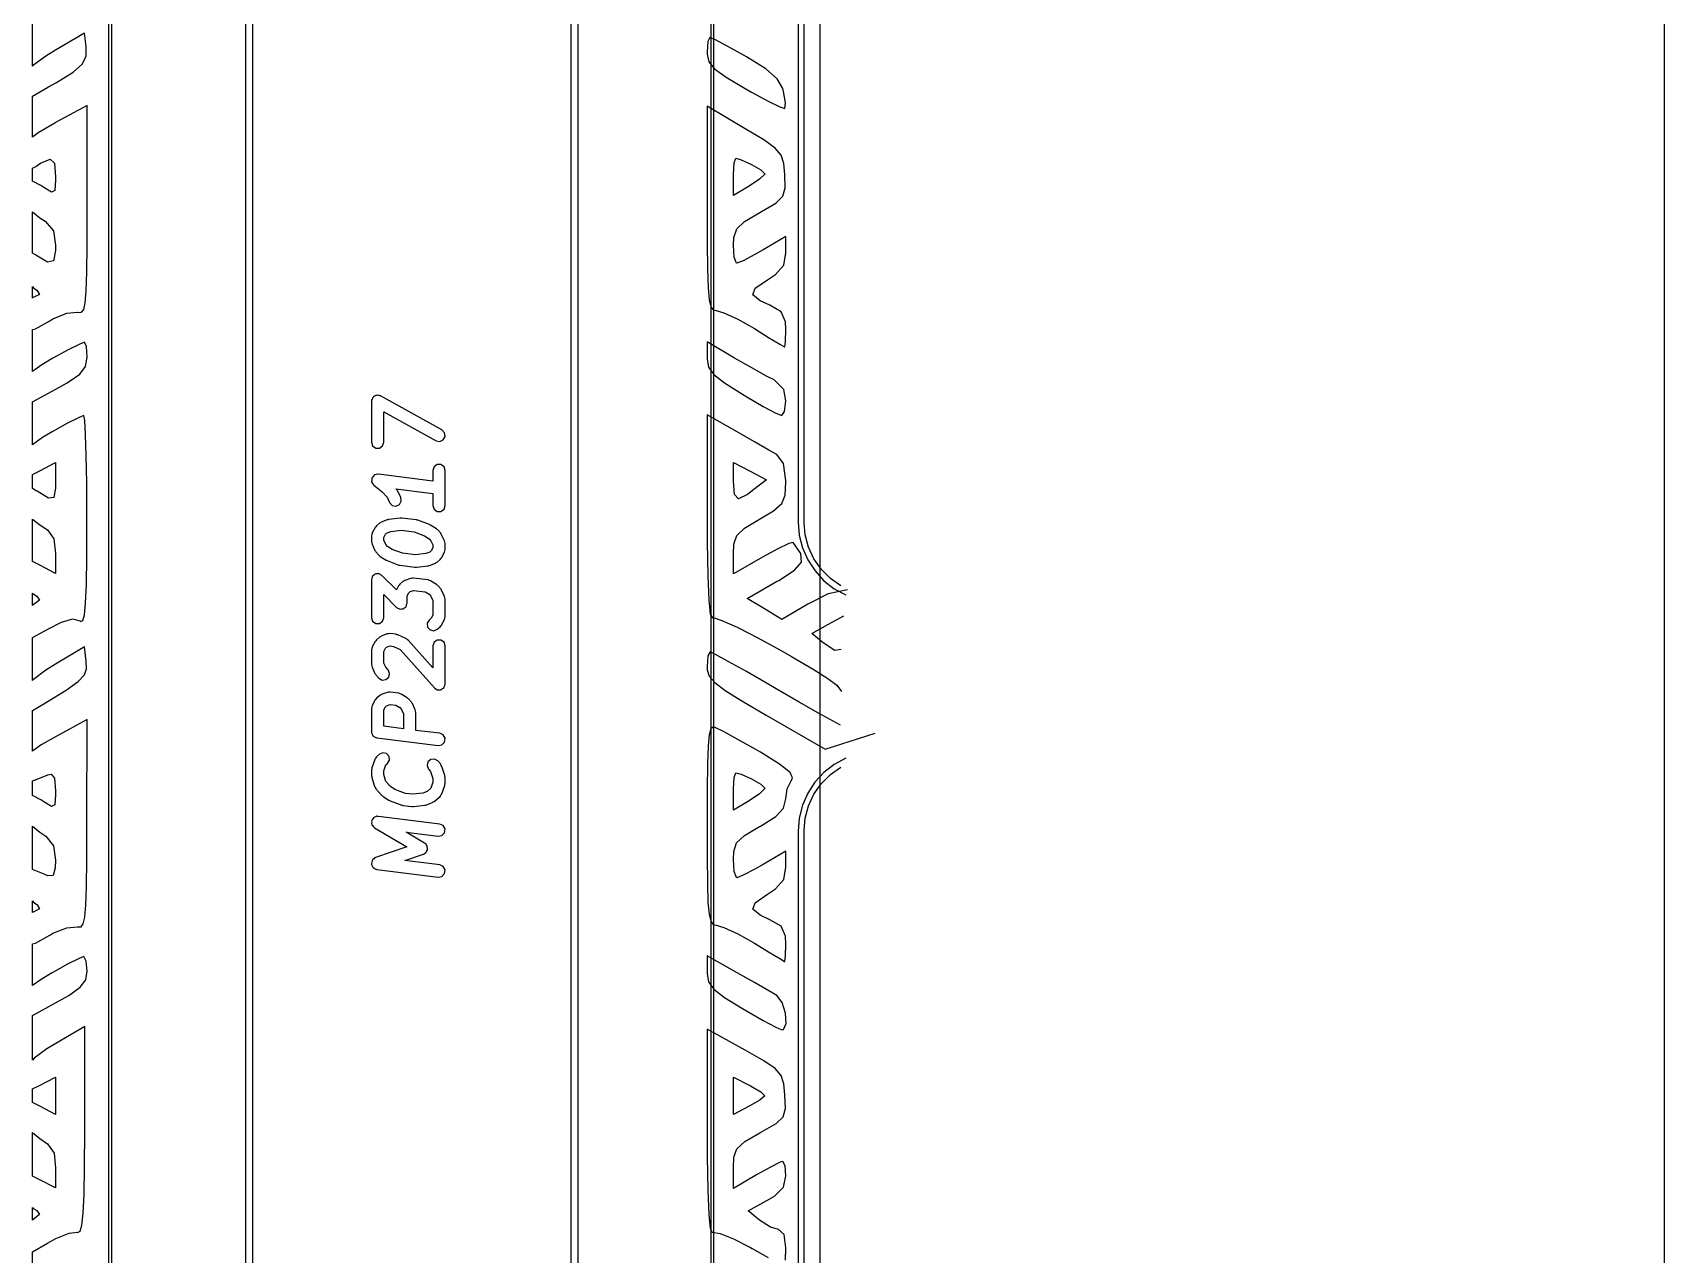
# Model space of a CAD drawing. Header units: millimetres. Extents: x 48 to 497, y 27 to 150.
# Drawn here: x 470 to 496.56, y 79.04 to 98.94 of the extents above; entities that cross this region are included whole.
import ezdxf

# ---------------------------------------------------------------- set-up
doc = ezdxf.new("R2010")
doc.units = ezdxf.units.MM
doc.layers.add('BLACK', color=20, linetype='Continuous')

msp = doc.modelspace()

# ---------------------------------------------------------------- linework, layer by layer
for p, q in [((496.562, 29.38), (496.562, 147.73)), ((482.812, 135.48), (482.812, 41.63))]:
    msp.add_line(p, q)
at = {"layer": 'BLACK', "linetype": 'Continuous'}
for p, q in [((482.462, 126.552), (482.462, 90.967)), ((482.462, 126.552), (482.462, 90.967)), ((482.562, 90.967), (482.562, 126.552)), ((482.562, 90.967), (482.562, 126.552)), ((471.238, 106.637), (471.238, 70.537)), ((471.288, 70.562), (471.288, 106.611)), ((481.038, 106.611), (481.038, 70.562)), ((481.088, 70.537), (481.088, 106.637)), ((473.463, 106.417), (473.463, 70.736)), ((473.583, 70.797), (473.583, 106.357)), ((478.763, 106.357), (478.763, 70.797)), ((478.883, 70.736), (478.883, 106.417)), ((470.001, 98.39), (470.001, 99.094)), ((470.845, 98.931), (470.374, 98.655)), ((470.873, 98.713), (470.845, 98.931)), ((481.026, 98.86), (480.993, 98.793)), ((481.117, 98.82), (481.026, 98.86)), ((481.316, 98.715), (481.117, 98.82)), ((470.213, 98.557), (470.015, 98.409)), ((470.374, 98.655), (470.213, 98.557)), ((470.81, 98.431), (470.873, 98.56)), ((470.873, 98.56), (470.873, 98.713)), ((480.993, 98.793), (480.979, 98.621)), ((480.979, 98.621), (480.98, 98.589)), ((480.98, 98.589), (481.009, 98.465)), ((481.581, 98.567), (481.316, 98.715)), ((481.621, 98.544), (481.581, 98.567)), ((481.934, 98.348), (481.621, 98.544)), ((470.015, 98.409), (470.001, 98.39)), ((470.388, 98.126), (470.658, 98.296)), ((470.658, 98.296), (470.81, 98.431)), ((481.009, 98.465), (481.102, 98.348)), ((481.102, 98.348), (481.288, 98.212)), ((482.12, 98.187), (481.934, 98.348)), ((470.001, 97.905), (470.261, 98.054)), ((470.261, 98.054), (470.388, 98.126)), ((481.288, 98.212), (481.598, 98.028)), ((481.598, 98.028), (481.702, 97.969)), ((482.211, 98.03), (482.12, 98.187)), ((482.224, 97.982), (482.211, 98.03)), ((470.001, 97.236), (470.001, 97.905)), ((470.887, 97.754), (470.375, 97.473)), ((470.887, 96.049), (470.887, 97.754)), ((481.702, 97.969), (481.971, 97.824)), ((481.971, 97.824), (482.165, 97.73)), ((482.253, 97.797), (482.224, 97.982)), ((482.247, 97.705), (482.253, 97.797)), ((481.599, 97.373), (480.979, 97.739)), ((480.979, 97.739), (480.979, 96.076)), ((482.165, 97.73), (482.247, 97.705)), ((470.093, 97.309), (470.001, 97.236)), ((470.362, 97.466), (470.093, 97.309)), ((470.375, 97.473), (470.362, 97.466)), ((481.901, 97.191), (481.599, 97.373)), ((482.086, 97.06), (481.901, 97.191)), ((482.185, 96.943), (482.086, 97.06)), ((470.001, 96.729), (470.051, 96.759)), ((470.001, 96.519), (470.001, 96.729)), ((470.051, 96.759), (470.128, 96.811)), ((470.128, 96.811), (470.284, 96.88)), ((470.284, 96.88), (470.357, 96.811)), ((470.357, 96.811), (470.374, 96.588)), ((481.407, 96.631), (481.42, 96.817)), ((481.42, 96.817), (481.445, 96.893)), ((481.445, 96.893), (481.536, 96.869)), ((481.536, 96.869), (481.7, 96.793)), ((481.7, 96.793), (481.853, 96.705)), ((481.853, 96.705), (481.92, 96.641)), ((482.227, 96.805), (482.185, 96.943)), ((482.243, 96.629), (482.227, 96.805)), ((470.136, 96.45), (470.001, 96.519)), ((470.184, 96.417), (470.136, 96.45)), ((470.31, 96.34), (470.184, 96.417)), ((470.374, 96.534), (470.363, 96.369)), ((470.374, 96.588), (470.374, 96.534)), ((481.407, 96.588), (481.407, 96.631)), ((481.407, 96.284), (481.407, 96.588)), ((481.663, 96.436), (481.407, 96.284)), ((481.835, 96.551), (481.663, 96.436)), ((481.918, 96.634), (481.835, 96.551)), ((481.92, 96.641), (481.918, 96.634)), ((482.25, 96.413), (482.243, 96.629)), ((470.363, 96.369), (470.31, 96.34)), ((481.866, 96.027), (482.096, 96.163)), ((482.096, 96.163), (482.212, 96.275)), ((482.212, 96.275), (482.25, 96.413)), ((470.001, 95.346), (470.001, 96.022)), ((470.001, 96.022), (470.118, 95.923)), ((470.118, 95.923), (470.202, 95.868)), ((470.887, 95.469), (470.887, 96.049)), ((480.979, 96.076), (480.98, 95.509)), ((481.59, 95.862), (481.837, 96.011)), ((481.837, 96.011), (481.866, 96.027)), ((470.202, 95.868), (470.339, 95.711)), ((470.339, 95.711), (470.374, 95.477)), ((481.412, 95.6), (481.461, 95.741)), ((481.461, 95.741), (481.59, 95.862)), ((470.373, 95.391), (470.34, 95.223)), ((470.374, 95.477), (470.373, 95.391)), ((470.883, 95.038), (470.887, 95.469)), ((480.98, 95.509), (480.985, 95.082)), ((481.407, 95.476), (481.412, 95.6)), ((481.421, 95.28), (481.407, 95.476)), ((481.891, 95.399), (481.758, 95.324)), ((482.262, 95.617), (481.891, 95.399)), ((482.227, 95.153), (482.262, 95.354)), ((482.262, 95.354), (482.262, 95.617)), ((470.046, 95.319), (470.001, 95.346)), ((470.051, 95.315), (470.046, 95.319)), ((470.243, 95.203), (470.051, 95.315)), ((470.34, 95.223), (470.243, 95.203)), ((481.457, 95.184), (481.421, 95.28)), ((481.463, 95.182), (481.457, 95.184)), ((481.564, 95.222), (481.463, 95.182)), ((481.758, 95.324), (481.564, 95.222)), ((482.094, 95), (482.227, 95.153)), ((470.874, 94.736), (470.883, 95.038)), ((480.985, 95.082), (480.995, 94.782)), ((481.763, 94.776), (481.963, 94.914)), ((481.963, 94.914), (482.094, 95)), ((470.001, 94.615), (470.001, 94.806)), ((470.001, 94.806), (470.011, 94.791)), ((470.011, 94.623), (470.001, 94.615)), ((470.011, 94.791), (470.076, 94.742)), ((470.114, 94.677), (470.011, 94.623)), ((470.076, 94.742), (470.114, 94.677)), ((470.858, 94.54), (470.874, 94.736)), ((480.995, 94.782), (481.012, 94.587)), ((481.012, 94.587), (481.039, 94.475)), ((481.722, 94.671), (481.763, 94.776)), ((481.843, 94.572), (481.722, 94.671)), ((482.003, 94.499), (481.843, 94.572)), ((470.332, 94.278), (470.558, 94.369)), ((470.558, 94.369), (470.729, 94.384)), ((470.729, 94.384), (470.749, 94.38)), ((470.749, 94.38), (470.798, 94.384)), ((470.798, 94.384), (470.834, 94.43)), ((470.834, 94.43), (470.858, 94.54)), ((481.039, 94.475), (481.077, 94.424)), ((481.077, 94.424), (481.129, 94.412)), ((481.129, 94.412), (481.253, 94.378)), ((481.253, 94.378), (481.481, 94.272)), ((482.187, 94.391), (482.003, 94.499)), ((482.255, 94.23), (482.187, 94.391)), ((470.001, 94.106), (470.046, 94.116)), ((470.001, 93.42), (470.001, 94.106)), ((470.046, 94.116), (470.28, 94.248)), ((470.28, 94.248), (470.332, 94.278)), ((481.481, 94.272), (481.749, 94.119)), ((481.749, 94.119), (481.98, 93.976)), ((482.262, 94.103), (482.255, 94.23)), ((482.256, 93.911), (482.262, 94.103)), ((470.581, 93.772), (470.33, 93.635)), ((470.767, 93.868), (470.581, 93.772)), ((470.843, 93.899), (470.767, 93.868)), ((470.875, 93.825), (470.843, 93.899)), ((470.887, 93.656), (470.875, 93.825)), ((481.428, 93.639), (480.979, 93.903)), ((480.979, 93.903), (480.979, 93.649)), ((481.98, 93.976), (482.163, 93.866)), ((482.163, 93.866), (482.24, 93.821)), ((482.24, 93.821), (482.243, 93.821)), ((482.243, 93.821), (482.256, 93.911)), ((470.15, 93.529), (470.001, 93.42)), ((470.33, 93.635), (470.15, 93.529)), ((470.767, 93.375), (470.863, 93.503)), ((470.863, 93.503), (470.887, 93.656)), ((480.979, 93.649), (480.979, 93.627)), ((480.979, 93.627), (481.003, 93.491)), ((481.705, 93.48), (481.428, 93.639)), ((470.439, 93.165), (470.564, 93.236)), ((470.564, 93.236), (470.767, 93.375)), ((481.003, 93.491), (481.087, 93.371)), ((481.087, 93.371), (481.261, 93.234)), ((481.261, 93.234), (481.556, 93.049)), ((481.949, 93.344), (481.705, 93.48)), ((482.069, 93.282), (481.949, 93.344)), ((482.228, 93.126), (482.069, 93.282)), ((470.001, 92.925), (470.189, 93.027)), ((470.189, 93.027), (470.439, 93.165)), ((475.528, 92.972), (475.517, 92.953)), ((475.535, 92.993), (475.528, 92.972)), ((475.543, 92.999), (475.535, 92.993)), ((475.547, 93.007), (475.543, 92.999)), ((475.567, 93.017), (475.547, 93.007)), ((475.585, 93.029), (475.567, 93.017)), ((475.595, 93.029), (475.585, 93.029)), ((475.603, 93.034), (475.595, 93.029)), ((475.625, 93.029), (475.603, 93.034)), ((475.647, 93.029), (475.625, 93.029)), ((475.654, 93.024), (475.647, 93.029)), ((475.664, 93.022), (475.654, 93.024)), ((476.664, 92.468), (475.664, 93.022)), ((481.556, 93.049), (481.624, 93.009)), ((481.624, 93.009), (481.894, 92.853)), ((482.262, 92.945), (482.228, 93.126)), ((470.001, 92.228), (470.001, 92.925)), ((470.833, 92.702), (470.756, 92.672)), ((470.849, 92.621), (470.833, 92.702)), ((475.519, 92.944), (475.516, 92.934)), ((475.516, 92.934), (475.516, 92.268)), ((475.517, 92.953), (475.519, 92.944)), ((475.716, 92.268), (475.716, 92.765)), ((475.716, 92.765), (476.567, 92.293)), ((481.471, 92.436), (480.979, 92.714)), ((480.979, 92.714), (480.979, 91.035)), ((481.894, 92.853), (482.099, 92.744)), ((482.099, 92.744), (482.198, 92.702)), ((482.198, 92.702), (482.242, 92.771)), ((482.242, 92.771), (482.262, 92.945)), ((470.321, 92.439), (470.162, 92.345)), ((470.57, 92.577), (470.321, 92.439)), ((470.756, 92.672), (470.57, 92.577)), ((470.862, 92.394), (470.849, 92.621)), ((476.706, 92.423), (476.664, 92.468)), ((481.749, 92.277), (481.471, 92.436)), ((470.162, 92.345), (470.001, 92.228)), ((470.873, 92.047), (470.862, 92.394)), ((475.516, 92.268), (475.535, 92.209)), ((475.535, 92.209), (475.585, 92.173)), ((475.585, 92.173), (475.647, 92.173)), ((475.647, 92.173), (475.697, 92.209)), ((475.697, 92.209), (475.716, 92.268)), ((476.567, 92.293), (476.628, 92.282)), ((476.628, 92.282), (476.684, 92.308)), ((476.684, 92.308), (476.714, 92.362)), ((476.714, 92.362), (476.706, 92.423)), ((481.985, 92.142), (481.749, 92.277)), ((470.118, 91.804), (470.374, 91.937)), ((470.374, 91.937), (470.374, 91.635)), ((470.881, 91.606), (470.873, 92.047)), ((476.585, 91.904), (476.535, 91.868)), ((476.647, 91.904), (476.585, 91.904)), ((476.697, 91.868), (476.647, 91.904)), ((481.407, 91.635), (481.407, 91.937)), ((481.407, 91.937), (481.678, 91.796)), ((482.112, 92.067), (481.985, 92.142)), ((482.223, 91.921), (482.112, 92.067)), ((482.262, 91.646), (482.223, 91.921)), ((470.001, 91.744), (470.118, 91.804)), ((470.001, 91.513), (470.001, 91.744)), ((470.374, 91.635), (470.373, 91.52)), ((475.521, 91.656), (475.517, 91.63)), ((475.522, 91.683), (475.521, 91.656)), ((475.525, 91.687), (475.522, 91.683)), ((475.544, 91.711), (475.525, 91.691)), ((475.525, 91.691), (475.525, 91.687)), ((475.56, 91.732), (475.544, 91.711)), ((475.564, 91.733), (475.56, 91.732)), ((475.567, 91.736), (475.564, 91.733)), ((475.594, 91.741), (475.567, 91.736)), ((475.62, 91.749), (475.594, 91.741)), ((475.624, 91.747), (475.62, 91.749)), ((475.628, 91.748), (475.624, 91.747)), ((476.516, 91.637), (475.628, 91.748)), ((476.535, 91.868), (476.516, 91.809)), ((476.516, 91.809), (476.516, 91.637)), ((476.716, 91.809), (476.697, 91.868)), ((476.716, 91.238), (476.716, 91.809)), ((481.423, 91.418), (481.407, 91.635)), ((481.678, 91.796), (481.949, 91.656)), ((481.949, 91.656), (481.742, 91.497)), ((482.262, 91.617), (482.262, 91.646)), ((470.06, 91.479), (470.001, 91.513)), ((470.072, 91.472), (470.06, 91.479)), ((470.26, 91.36), (470.072, 91.472)), ((470.348, 91.37), (470.26, 91.36)), ((470.373, 91.52), (470.348, 91.37)), ((470.883, 91.096), (470.881, 91.606)), ((475.517, 91.63), (475.52, 91.626)), ((475.52, 91.626), (475.519, 91.622)), ((475.519, 91.622), (475.534, 91.599)), ((475.534, 91.599), (475.547, 91.576)), ((475.547, 91.576), (475.551, 91.574)), ((475.551, 91.574), (475.554, 91.57)), ((475.554, 91.57), (475.69, 91.463)), ((475.69, 91.463), (475.769, 91.373)), ((475.769, 91.373), (475.811, 91.285)), ((475.928, 91.495), (475.915, 91.51)), ((475.915, 91.51), (476.516, 91.435)), ((475.934, 91.482), (475.928, 91.495)), ((475.944, 91.471), (475.934, 91.482)), ((475.992, 91.37), (475.944, 91.471)), ((476, 91.308), (475.992, 91.37)), ((476.516, 91.435), (476.516, 91.238)), ((481.489, 91.349), (481.423, 91.418)), ((481.636, 91.419), (481.489, 91.349)), ((481.742, 91.497), (481.636, 91.419)), ((482.197, 91.269), (482.252, 91.408)), ((482.252, 91.408), (482.262, 91.617)), ((475.811, 91.285), (475.853, 91.24)), ((475.853, 91.24), (475.914, 91.228)), ((475.914, 91.228), (475.97, 91.254)), ((475.97, 91.254), (476, 91.308)), ((476.516, 91.238), (476.535, 91.179)), ((476.535, 91.179), (476.585, 91.143)), ((476.585, 91.143), (476.647, 91.143)), ((476.647, 91.143), (476.697, 91.179)), ((476.697, 91.179), (476.716, 91.238)), ((481.834, 91.018), (482.06, 91.151)), ((482.06, 91.151), (482.197, 91.269)), ((470.001, 90.325), (470.001, 91.016)), ((470.001, 91.016), (470.117, 90.923)), ((470.117, 90.923), (470.241, 90.842)), ((470.241, 90.842), (470.347, 90.693)), ((470.881, 90.391), (470.883, 90.983)), ((470.883, 90.983), (470.883, 91.096)), ((475.575, 90.88), (475.527, 90.791)), ((475.588, 90.893), (475.575, 90.88)), ((475.597, 90.908), (475.588, 90.893)), ((475.645, 90.95), (475.597, 90.908)), ((475.662, 90.957), (475.645, 90.95)), ((475.676, 90.968), (475.662, 90.957)), ((475.771, 91.004), (475.676, 90.968)), ((475.783, 91.005), (475.771, 91.004)), ((475.794, 91.01), (475.783, 91.005)), ((475.984, 91.034), (475.794, 91.01)), ((475.997, 91.031), (475.984, 91.034)), ((476.009, 91.034), (475.997, 91.031)), ((476.247, 91.004), (476.009, 91.034)), ((476.258, 90.999), (476.247, 91.004)), ((476.27, 90.998), (476.258, 90.999)), ((476.46, 90.927), (476.27, 90.998)), ((476.468, 90.92), (476.46, 90.927)), ((476.478, 90.918), (476.468, 90.92)), ((476.573, 90.858), (476.478, 90.918)), ((476.583, 90.847), (476.573, 90.858)), ((476.595, 90.84), (476.583, 90.847)), ((476.643, 90.787), (476.595, 90.84)), ((480.979, 91.035), (480.98, 90.643)), ((481.462, 90.751), (481.59, 90.871)), ((481.59, 90.871), (481.834, 91.018)), ((482.462, 90.967), (482.48, 90.754)), ((482.462, 90.967), (482.48, 90.754)), ((482.559, 90.958), (482.562, 90.967)), ((482.559, 90.958), (482.562, 90.967)), ((482.576, 90.759), (482.559, 90.958)), ((482.576, 90.759), (482.559, 90.958)), ((470.347, 90.693), (470.374, 90.455)), ((475.523, 90.767), (475.516, 90.744)), ((475.516, 90.744), (475.516, 90.649)), ((475.516, 90.649), (475.522, 90.628)), ((475.522, 90.628), (475.525, 90.606)), ((475.527, 90.791), (475.523, 90.767)), ((475.525, 90.606), (475.573, 90.505)), ((475.716, 90.719), (475.743, 90.77)), ((475.716, 90.671), (475.716, 90.719)), ((475.748, 90.603), (475.716, 90.671)), ((475.743, 90.77), (475.763, 90.788)), ((475.776, 90.571), (475.748, 90.603)), ((475.763, 90.788), (475.83, 90.813)), ((475.83, 90.813), (475.997, 90.834)), ((475.997, 90.834), (476.211, 90.807)), ((476.211, 90.807), (476.381, 90.743)), ((476.381, 90.743), (476.455, 90.696)), ((476.455, 90.696), (476.484, 90.664)), ((476.484, 90.664), (476.516, 90.597)), ((476.516, 90.597), (476.516, 90.549)), ((476.649, 90.773), (476.643, 90.787)), ((476.658, 90.763), (476.649, 90.773)), ((476.706, 90.661), (476.658, 90.763)), ((476.709, 90.64), (476.706, 90.661)), ((476.716, 90.619), (476.709, 90.64)), ((476.716, 90.524), (476.716, 90.619)), ((480.98, 90.643), (480.989, 90.092)), ((481.407, 90.451), (481.414, 90.609)), ((481.414, 90.609), (481.462, 90.751)), ((482.311, 90.618), (482.13, 90.531)), ((482.383, 90.637), (482.311, 90.618)), ((482.505, 90.457), (482.383, 90.637)), ((482.48, 90.754), (482.533, 90.547)), ((482.48, 90.754), (482.533, 90.547)), ((482.63, 90.557), (482.576, 90.759)), ((482.63, 90.557), (482.576, 90.759)), ((470.118, 90.265), (470.001, 90.325)), ((470.374, 90.455), (470.374, 90.132)), ((470.875, 89.952), (470.881, 90.391)), ((475.573, 90.505), (475.583, 90.494)), ((475.583, 90.494), (475.589, 90.481)), ((475.589, 90.481), (475.636, 90.427)), ((475.636, 90.427), (475.649, 90.42)), ((475.649, 90.42), (475.658, 90.409)), ((475.658, 90.409), (475.753, 90.35)), ((475.753, 90.35), (475.763, 90.347)), ((475.763, 90.347), (475.771, 90.341)), ((475.771, 90.341), (475.961, 90.269)), ((475.851, 90.524), (475.776, 90.571)), ((476.021, 90.461), (475.851, 90.524)), ((476.235, 90.434), (476.021, 90.461)), ((476.401, 90.455), (476.235, 90.434)), ((476.468, 90.48), (476.401, 90.455)), ((476.488, 90.498), (476.468, 90.48)), ((476.516, 90.549), (476.488, 90.498)), ((476.556, 90.299), (476.57, 90.31)), ((476.57, 90.31), (476.586, 90.317)), ((476.586, 90.317), (476.634, 90.359)), ((476.634, 90.359), (476.643, 90.375)), ((476.643, 90.375), (476.656, 90.387)), ((476.656, 90.387), (476.704, 90.477)), ((476.704, 90.477), (476.708, 90.501)), ((476.708, 90.501), (476.716, 90.524)), ((481.407, 90.124), (481.407, 90.451)), ((481.882, 90.396), (481.407, 90.124)), ((482.13, 90.531), (481.882, 90.396)), ((482.402, 90.183), (482.517, 90.317)), ((482.517, 90.317), (482.505, 90.457)), ((482.533, 90.547), (482.619, 90.351)), ((482.533, 90.547), (482.619, 90.351)), ((482.619, 90.351), (482.736, 90.172)), ((482.619, 90.351), (482.736, 90.172)), ((482.719, 90.367), (482.63, 90.557)), ((482.719, 90.367), (482.63, 90.557)), ((482.839, 90.196), (482.719, 90.367)), ((482.839, 90.196), (482.719, 90.367)), ((470.374, 90.132), (470.118, 90.265)), ((475.523, 90.052), (475.516, 90.03)), ((475.527, 90.075), (475.523, 90.052)), ((475.532, 90.081), (475.527, 90.075)), ((475.535, 90.088), (475.532, 90.081)), ((475.554, 90.102), (475.535, 90.088)), ((475.57, 90.119), (475.554, 90.102)), ((475.578, 90.12), (475.57, 90.119)), ((475.585, 90.125), (475.578, 90.12)), ((475.608, 90.125), (475.585, 90.125)), ((475.631, 90.128), (475.608, 90.125)), ((475.638, 90.125), (475.631, 90.128)), ((475.647, 90.125), (475.638, 90.125)), ((475.665, 90.111), (475.647, 90.125)), ((475.686, 90.1), (475.665, 90.111)), ((475.922, 89.864), (475.686, 90.1)), ((475.961, 90.269), (475.973, 90.269)), ((475.973, 90.269), (475.984, 90.264)), ((475.984, 90.264), (476.222, 90.234)), ((476.152, 90.052), (476.057, 90.016)), ((476.176, 90.053), (476.152, 90.052)), ((476.199, 90.057), (476.176, 90.053)), ((476.438, 90.028), (476.199, 90.057)), ((476.222, 90.234), (476.235, 90.236)), ((476.235, 90.236), (476.247, 90.234)), ((476.247, 90.234), (476.438, 90.258)), ((476.438, 90.258), (476.448, 90.263)), ((476.448, 90.263), (476.46, 90.263)), ((476.46, 90.263), (476.556, 90.299)), ((480.989, 90.092), (481.007, 89.701)), ((482.146, 90.019), (482.402, 90.183)), ((482.736, 90.172), (482.881, 90.014)), ((482.736, 90.172), (482.881, 90.014)), ((482.987, 90.048), (482.839, 90.196)), ((482.987, 90.048), (482.839, 90.196)), ((483.158, 89.928), (482.987, 90.048)), ((483.158, 89.928), (482.987, 90.048)), ((470.001, 89.608), (470.001, 89.812)), ((470.001, 89.812), (470.011, 89.798)), ((470.011, 89.798), (470.069, 89.762)), ((470.863, 89.647), (470.875, 89.952)), ((475.516, 90.03), (475.516, 89.411)), ((475.716, 89.411), (475.716, 89.788)), ((475.716, 89.788), (475.926, 89.578)), ((475.956, 89.928), (475.922, 89.864)), ((475.969, 89.94), (475.956, 89.928)), ((475.978, 89.956), (475.969, 89.94)), ((476.026, 89.998), (475.978, 89.956)), ((476.043, 90.005), (476.026, 89.998)), ((476.057, 90.016), (476.043, 90.005)), ((476.097, 89.766), (476.124, 89.818)), ((476.124, 89.818), (476.144, 89.835)), ((476.144, 89.835), (476.199, 89.856)), ((476.199, 89.856), (476.391, 89.832)), ((476.391, 89.832), (476.455, 89.792)), ((476.457, 90.018), (476.438, 90.028)), ((476.455, 89.792), (476.484, 89.76)), ((476.478, 90.013), (476.457, 90.018)), ((476.573, 89.954), (476.478, 90.013)), ((476.583, 89.943), (476.573, 89.954)), ((476.595, 89.935), (476.583, 89.943)), ((476.643, 89.882), (476.595, 89.935)), ((476.649, 89.868), (476.643, 89.882)), ((476.658, 89.858), (476.649, 89.868)), ((476.706, 89.757), (476.658, 89.858)), ((481.63, 89.726), (482.11, 89.998)), ((482.11, 89.998), (482.146, 90.019)), ((482.952, 89.797), (482.617, 89.631)), ((482.881, 90.014), (483.049, 89.883)), ((482.881, 90.014), (483.049, 89.883)), ((483.265, 89.866), (482.952, 89.797)), ((483.049, 89.883), (483.238, 89.781)), ((483.049, 89.883), (483.238, 89.781)), ((470.011, 89.619), (470.001, 89.608)), ((470.115, 89.697), (470.011, 89.619)), ((470.069, 89.762), (470.115, 89.697)), ((470.844, 89.457), (470.863, 89.647)), ((475.926, 89.578), (475.947, 89.567)), ((475.947, 89.567), (475.966, 89.554)), ((475.966, 89.554), (475.974, 89.554)), ((475.974, 89.554), (475.981, 89.55)), ((475.981, 89.55), (476.004, 89.554)), ((476.004, 89.554), (476.027, 89.554)), ((476.027, 89.554), (476.034, 89.558)), ((476.034, 89.558), (476.042, 89.56)), ((476.042, 89.56), (476.059, 89.576)), ((476.059, 89.576), (476.077, 89.59)), ((476.077, 89.59), (476.08, 89.598)), ((476.08, 89.598), (476.086, 89.603)), ((476.086, 89.603), (476.089, 89.626)), ((476.089, 89.626), (476.097, 89.649)), ((476.097, 89.649), (476.097, 89.766)), ((476.484, 89.76), (476.516, 89.692)), ((476.516, 89.692), (476.516, 89.453)), ((476.709, 89.735), (476.706, 89.757)), ((476.716, 89.714), (476.709, 89.735)), ((476.716, 89.428), (476.716, 89.714)), ((481.007, 89.701), (481.032, 89.471)), ((481.913, 89.554), (481.63, 89.726)), ((482.196, 89.382), (481.913, 89.554)), ((482.617, 89.631), (482.196, 89.382)), ((470.258, 89.232), (470.469, 89.34)), ((470.469, 89.34), (470.653, 89.394)), ((470.653, 89.394), (470.768, 89.359)), ((470.768, 89.359), (470.781, 89.351)), ((470.781, 89.351), (470.817, 89.364)), ((470.817, 89.364), (470.844, 89.457)), ((475.516, 89.411), (475.535, 89.352)), ((475.535, 89.352), (475.585, 89.315)), ((475.585, 89.315), (475.647, 89.315)), ((475.647, 89.315), (475.697, 89.352)), ((475.697, 89.352), (475.716, 89.411)), ((476.455, 89.373), (476.423, 89.32)), ((476.423, 89.32), (476.428, 89.258)), ((476.428, 89.258), (476.469, 89.212)), ((476.488, 89.402), (476.455, 89.373)), ((476.516, 89.453), (476.488, 89.402)), ((476.586, 89.222), (476.634, 89.264)), ((476.634, 89.264), (476.643, 89.279)), ((476.643, 89.279), (476.656, 89.292)), ((476.656, 89.292), (476.704, 89.381)), ((476.704, 89.381), (476.708, 89.405)), ((476.708, 89.405), (476.716, 89.428)), ((481.032, 89.471), (481.065, 89.409)), ((481.065, 89.409), (481.08, 89.412)), ((481.08, 89.412), (481.219, 89.368)), ((481.219, 89.368), (481.467, 89.255)), ((481.467, 89.255), (481.668, 89.153)), ((482.686, 89.153), (482.944, 89.298)), ((482.944, 89.298), (483.203, 89.444)), ((470.001, 89.088), (470.258, 89.232)), ((470.001, 88.386), (470.001, 89.088)), ((475.575, 89.023), (475.527, 88.934)), ((475.588, 89.036), (475.575, 89.023)), ((475.597, 89.051), (475.588, 89.036)), ((475.645, 89.093), (475.597, 89.051)), ((475.662, 89.1), (475.645, 89.093)), ((475.676, 89.111), (475.662, 89.1)), ((475.771, 89.147), (475.676, 89.111)), ((475.795, 89.148), (475.771, 89.147)), ((475.819, 89.153), (475.795, 89.148)), ((475.914, 89.141), (475.819, 89.153)), ((475.928, 89.134), (475.914, 89.141)), ((475.943, 89.132), (475.928, 89.134)), ((476.086, 89.067), (475.943, 89.132)), ((476.101, 89.053), (476.086, 89.067)), ((476.119, 89.042), (476.101, 89.053)), ((476.516, 88.596), (476.119, 89.042)), ((476.469, 89.212), (476.529, 89.198)), ((476.535, 89.011), (476.516, 88.952)), ((476.529, 89.198), (476.586, 89.222)), ((476.585, 89.047), (476.535, 89.011)), ((476.647, 89.047), (476.585, 89.047)), ((476.697, 89.011), (476.647, 89.047)), ((476.716, 88.952), (476.697, 89.011)), ((481.668, 89.153), (481.795, 89.088)), ((481.795, 89.088), (482.173, 88.88)), ((482.868, 89.003), (482.686, 89.153)), ((483.058, 88.876), (482.868, 89.003)), ((470.845, 88.939), (470.374, 88.656)), ((470.874, 88.705), (470.845, 88.939)), ((475.523, 88.91), (475.516, 88.887)), ((475.516, 88.887), (475.516, 88.649)), ((475.527, 88.934), (475.523, 88.91)), ((475.716, 88.862), (475.743, 88.913)), ((475.716, 88.671), (475.716, 88.862)), ((475.743, 88.913), (475.763, 88.93)), ((475.763, 88.93), (475.818, 88.951)), ((475.818, 88.951), (475.874, 88.944)), ((475.874, 88.944), (475.983, 88.894)), ((475.983, 88.894), (476.541, 88.267)), ((476.516, 88.952), (476.516, 88.596)), ((476.716, 88.333), (476.716, 88.952)), ((480.994, 88.788), (480.979, 88.616)), ((481.028, 88.853), (480.994, 88.788)), ((481.116, 88.813), (481.028, 88.853)), ((481.323, 88.7), (481.116, 88.813)), ((482.173, 88.88), (482.354, 88.777)), ((482.354, 88.777), (482.708, 88.572)), ((483.161, 88.892), (483.058, 88.876)), ((470.213, 88.556), (470.015, 88.405)), ((470.374, 88.656), (470.213, 88.556)), ((470.74, 88.37), (470.844, 88.478)), ((470.844, 88.478), (470.879, 88.581)), ((470.879, 88.581), (470.874, 88.705)), ((475.516, 88.649), (475.522, 88.628)), ((475.522, 88.628), (475.525, 88.606)), ((475.525, 88.606), (475.573, 88.505)), ((475.573, 88.505), (475.583, 88.494)), ((475.583, 88.494), (475.589, 88.481)), ((475.589, 88.481), (475.636, 88.427)), ((475.748, 88.603), (475.716, 88.671)), ((475.786, 88.56), (475.748, 88.603)), ((475.81, 88.504), (475.786, 88.56)), ((475.797, 88.443), (475.81, 88.504)), ((480.979, 88.616), (480.982, 88.561)), ((480.982, 88.561), (481.015, 88.46)), ((481.015, 88.46), (481.104, 88.356)), ((481.621, 88.533), (481.323, 88.7)), ((481.982, 88.325), (481.621, 88.533)), ((482.708, 88.572), (482.946, 88.423)), ((470.015, 88.405), (470.001, 88.386)), ((470.228, 88.038), (470.544, 88.233)), ((470.544, 88.233), (470.74, 88.37)), ((475.636, 88.427), (475.689, 88.396)), ((475.771, 88.195), (475.676, 88.159)), ((475.689, 88.396), (475.751, 88.402)), ((475.751, 88.402), (475.797, 88.443)), ((475.795, 88.196), (475.771, 88.195)), ((475.819, 88.2), (475.795, 88.196)), ((475.961, 88.182), (475.819, 88.2)), ((476.541, 88.267), (476.564, 88.253)), ((476.564, 88.253), (476.585, 88.238)), ((476.585, 88.238), (476.59, 88.238)), ((476.59, 88.238), (476.594, 88.235)), ((476.594, 88.235), (476.62, 88.238)), ((476.62, 88.238), (476.647, 88.238)), ((476.647, 88.238), (476.651, 88.241)), ((476.651, 88.241), (476.656, 88.242)), ((476.656, 88.242), (476.675, 88.259)), ((476.675, 88.259), (476.697, 88.274)), ((476.697, 88.274), (476.698, 88.279)), ((476.698, 88.279), (476.702, 88.283)), ((476.702, 88.283), (476.708, 88.308)), ((476.708, 88.308), (476.716, 88.333)), ((481.104, 88.356), (481.272, 88.228)), ((481.272, 88.228), (481.543, 88.058)), ((482.103, 88.255), (481.982, 88.325)), ((482.476, 88.038), (482.103, 88.255)), ((482.946, 88.423), (483.091, 88.31)), ((483.091, 88.31), (483.166, 88.211)), ((470.001, 87.902), (470.183, 88.011)), ((470.183, 88.011), (470.228, 88.038)), ((475.523, 87.957), (475.516, 87.934)), ((475.516, 87.934), (475.516, 87.553)), ((475.527, 87.981), (475.523, 87.957)), ((475.575, 88.071), (475.527, 87.981)), ((475.588, 88.083), (475.575, 88.071)), ((475.597, 88.099), (475.588, 88.083)), ((475.645, 88.141), (475.597, 88.099)), ((475.662, 88.148), (475.645, 88.141)), ((475.676, 88.159), (475.662, 88.148)), ((475.716, 87.909), (475.743, 87.96)), ((475.743, 87.96), (475.763, 87.978)), ((475.763, 87.978), (475.818, 87.999)), ((475.818, 87.999), (475.915, 87.987)), ((475.915, 87.987), (475.979, 87.946)), ((475.981, 88.173), (475.961, 88.182)), ((475.979, 87.946), (476.007, 87.914)), ((476.002, 88.168), (475.981, 88.173)), ((476.097, 88.108), (476.002, 88.168)), ((476.106, 88.097), (476.097, 88.108)), ((476.119, 88.09), (476.106, 88.097)), ((476.167, 88.037), (476.119, 88.09)), ((476.172, 88.023), (476.167, 88.037)), ((476.182, 88.013), (476.172, 88.023)), ((476.23, 87.911), (476.182, 88.013)), ((481.543, 88.058), (481.94, 87.825)), ((482.794, 87.856), (482.476, 88.038)), ((470.001, 87.235), (470.001, 87.902)), ((470.889, 87.754), (470.375, 87.472)), ((470.884, 86.047), (470.889, 87.754)), ((475.716, 87.642), (475.716, 87.909)), ((476.007, 87.914), (476.039, 87.847)), ((476.039, 87.847), (476.039, 87.601)), ((476.233, 87.89), (476.23, 87.911)), ((476.239, 87.869), (476.233, 87.89)), ((476.239, 87.576), (476.239, 87.869)), ((481.94, 87.825), (482.901, 87.271)), ((483.029, 87.725), (482.794, 87.856)), ((483.153, 87.66), (483.029, 87.725)), ((470.375, 87.472), (470.142, 87.338)), ((475.516, 87.553), (475.519, 87.544)), ((475.519, 87.544), (475.517, 87.535)), ((475.517, 87.535), (475.528, 87.515)), ((475.528, 87.515), (475.535, 87.495)), ((475.535, 87.495), (475.543, 87.489)), ((475.543, 87.489), (475.547, 87.48)), ((475.547, 87.48), (475.567, 87.471)), ((475.567, 87.471), (475.585, 87.458)), ((475.585, 87.458), (475.594, 87.458)), ((475.594, 87.458), (475.603, 87.454)), ((475.603, 87.454), (476.603, 87.329)), ((476.039, 87.601), (475.716, 87.642)), ((476.628, 87.528), (476.239, 87.576)), ((476.684, 87.501), (476.628, 87.528)), ((476.664, 87.341), (476.706, 87.386)), ((476.714, 87.447), (476.684, 87.501)), ((476.706, 87.386), (476.714, 87.447)), ((481.015, 87.503), (480.996, 87.32)), ((481.042, 87.599), (481.015, 87.503)), ((481.08, 87.629), (481.042, 87.599)), ((481.113, 87.623), (481.08, 87.629)), ((481.247, 87.557), (481.113, 87.623)), ((481.482, 87.429), (481.247, 87.557)), ((481.774, 87.263), (481.482, 87.429)), ((482.901, 87.271), (483.713, 87.528)), ((470.142, 87.338), (470.001, 87.235)), ((475.584, 87.125), (475.569, 87.104)), ((475.597, 87.147), (475.584, 87.125)), ((475.645, 87.188), (475.597, 87.147)), ((475.702, 87.213), (475.645, 87.188)), ((475.762, 87.199), (475.702, 87.213)), ((475.803, 87.152), (475.762, 87.199)), ((475.808, 87.091), (475.803, 87.152)), ((476.603, 87.329), (476.664, 87.341)), ((480.996, 87.32), (480.986, 87.029)), ((481.848, 87.22), (481.774, 87.263)), ((482.16, 87.027), (481.848, 87.22)), ((483.237, 87.123), (483.049, 87.021)), ((483.237, 87.123), (483.049, 87.021)), ((470.246, 86.853), (470.303, 86.864)), ((470.303, 86.864), (470.359, 86.797)), ((475.521, 86.95), (475.516, 86.934)), ((475.516, 86.934), (475.516, 86.839)), ((475.569, 87.104), (475.521, 86.967)), ((475.521, 86.967), (475.521, 86.95)), ((475.716, 86.917), (475.749, 87.013)), ((475.716, 86.855), (475.716, 86.917)), ((475.752, 86.741), (475.716, 86.855)), ((475.749, 87.013), (475.777, 87.038)), ((475.777, 87.038), (475.808, 87.091)), ((476.434, 87.062), (476.421, 87.002)), ((476.421, 87.002), (476.446, 86.945)), ((476.48, 87.103), (476.434, 87.062)), ((476.446, 86.945), (476.479, 86.908)), ((476.479, 86.908), (476.516, 86.794)), ((476.542, 87.109), (476.48, 87.103)), ((476.595, 87.078), (476.542, 87.109)), ((476.643, 87.025), (476.595, 87.078)), ((476.651, 87.006), (476.643, 87.025)), ((476.663, 86.989), (476.651, 87.006)), ((476.711, 86.84), (476.663, 86.989)), ((480.986, 87.029), (480.98, 86.61)), ((481.42, 86.811), (481.445, 86.886)), ((481.445, 86.886), (481.536, 86.863)), ((481.536, 86.863), (481.7, 86.787)), ((482.329, 86.891), (482.16, 87.027)), ((482.371, 86.801), (482.329, 86.891)), ((482.88, 86.889), (482.735, 86.732)), ((482.88, 86.889), (482.735, 86.732)), ((482.838, 86.708), (482.986, 86.855)), ((482.838, 86.708), (482.986, 86.855)), ((483.049, 87.021), (482.88, 86.889)), ((483.049, 87.021), (482.88, 86.889)), ((482.986, 86.855), (483.157, 86.975)), ((482.986, 86.855), (483.157, 86.975)), ((470.001, 86.754), (470.045, 86.771)), ((470.001, 86.513), (470.001, 86.754)), ((470.045, 86.771), (470.246, 86.853)), ((470.359, 86.797), (470.374, 86.591)), ((470.374, 86.591), (470.374, 86.524)), ((475.516, 86.839), (475.52, 86.824)), ((475.52, 86.824), (475.52, 86.809)), ((475.52, 86.809), (475.568, 86.66)), ((475.568, 86.66), (475.58, 86.643)), ((475.58, 86.643), (475.589, 86.624)), ((475.589, 86.624), (475.684, 86.517)), ((475.824, 86.66), (475.752, 86.741)), ((475.898, 86.614), (475.824, 86.66)), ((476.068, 86.55), (475.898, 86.614)), ((476.482, 86.635), (476.421, 86.581)), ((476.516, 86.731), (476.482, 86.635)), ((476.516, 86.794), (476.516, 86.731)), ((476.662, 86.544), (476.71, 86.681)), ((476.71, 86.698), (476.716, 86.714)), ((476.71, 86.681), (476.71, 86.698)), ((476.711, 86.824), (476.711, 86.84)), ((476.716, 86.809), (476.711, 86.824)), ((476.716, 86.714), (476.716, 86.809)), ((480.98, 86.61), (480.98, 86.278)), ((481.407, 86.625), (481.42, 86.811)), ((481.407, 86.582), (481.407, 86.625)), ((481.7, 86.787), (481.853, 86.698)), ((481.918, 86.628), (481.835, 86.545)), ((481.853, 86.698), (481.92, 86.635)), ((481.92, 86.635), (481.918, 86.628)), ((482.261, 86.463), (482.283, 86.622)), ((482.283, 86.622), (482.356, 86.775)), ((482.356, 86.775), (482.371, 86.801)), ((482.735, 86.732), (482.618, 86.553)), ((482.735, 86.732), (482.618, 86.553)), ((482.718, 86.536), (482.838, 86.708)), ((482.718, 86.536), (482.838, 86.708)), ((470.136, 86.444), (470.001, 86.513)), ((470.184, 86.411), (470.136, 86.444)), ((470.309, 86.334), (470.184, 86.411)), ((470.362, 86.362), (470.309, 86.334)), ((470.374, 86.524), (470.362, 86.362)), ((475.684, 86.517), (475.696, 86.509)), ((475.696, 86.509), (475.705, 86.498)), ((475.705, 86.498), (475.801, 86.439)), ((475.801, 86.439), (475.811, 86.436)), ((475.811, 86.436), (475.819, 86.43)), ((475.819, 86.43), (476.009, 86.359)), ((476.009, 86.359), (476.021, 86.358)), ((476.021, 86.358), (476.032, 86.353)), ((476.032, 86.353), (476.175, 86.335)), ((476.187, 86.535), (476.068, 86.55)), ((476.175, 86.335), (476.187, 86.338)), ((476.353, 86.556), (476.187, 86.535)), ((476.187, 86.338), (476.199, 86.335)), ((476.199, 86.335), (476.39, 86.359)), ((476.421, 86.581), (476.353, 86.556)), ((476.39, 86.359), (476.401, 86.364)), ((476.401, 86.364), (476.413, 86.365)), ((476.413, 86.365), (476.508, 86.4)), ((476.508, 86.4), (476.522, 86.412)), ((476.522, 86.412), (476.539, 86.419)), ((476.539, 86.419), (476.634, 86.502)), ((476.634, 86.502), (476.647, 86.524)), ((476.647, 86.524), (476.662, 86.544)), ((481.407, 86.278), (481.407, 86.582)), ((481.663, 86.43), (481.407, 86.278)), ((481.835, 86.545), (481.663, 86.43)), ((482.225, 86.312), (482.261, 86.463)), ((482.532, 86.357), (482.479, 86.149)), ((482.532, 86.357), (482.479, 86.149)), ((482.618, 86.553), (482.532, 86.357)), ((482.618, 86.553), (482.532, 86.357)), ((482.575, 86.145), (482.629, 86.347)), ((482.575, 86.145), (482.629, 86.347)), ((482.629, 86.347), (482.718, 86.536)), ((482.629, 86.347), (482.718, 86.536)), ((475.52, 86.079), (475.517, 86.058)), ((475.517, 86.058), (475.523, 86.049)), ((475.524, 86.109), (475.518, 86.099)), ((475.518, 86.099), (475.52, 86.079)), ((475.525, 86.12), (475.524, 86.109)), ((475.539, 86.135), (475.525, 86.12)), ((475.55, 86.152), (475.539, 86.135)), ((475.56, 86.157), (475.55, 86.152)), ((475.567, 86.165), (475.56, 86.157)), ((475.587, 86.169), (475.567, 86.165)), ((475.606, 86.177), (475.587, 86.169)), ((475.617, 86.174), (475.606, 86.177)), ((475.628, 86.176), (475.617, 86.174)), ((476.628, 86.051), (475.628, 86.176)), ((480.98, 86.278), (480.979, 86.04)), ((481.849, 86.018), (482.099, 86.176)), ((482.099, 86.176), (482.225, 86.312)), ((482.479, 86.149), (482.462, 85.936)), ((482.479, 86.149), (482.462, 85.936)), ((482.558, 85.945), (482.575, 86.145)), ((482.558, 85.945), (482.575, 86.145)), ((470.001, 85.309), (470.001, 86.016)), ((470.001, 86.016), (470.118, 85.917)), ((470.118, 85.917), (470.214, 85.854)), ((470.214, 85.854), (470.342, 85.698)), ((470.881, 85.466), (470.884, 86.047)), ((475.523, 86.049), (475.524, 86.038)), ((475.524, 86.038), (475.537, 86.022)), ((475.537, 86.022), (475.547, 86.004)), ((475.547, 86.004), (475.557, 85.999)), ((475.557, 85.999), (475.565, 85.991)), ((475.565, 85.991), (476.092, 85.679)), ((476.381, 85.741), (476.081, 85.918)), ((476.081, 85.918), (476.603, 85.853)), ((476.603, 85.853), (476.664, 85.865)), ((476.684, 86.025), (476.628, 86.051)), ((476.664, 85.865), (476.706, 85.91)), ((476.714, 85.971), (476.684, 86.025)), ((476.706, 85.91), (476.714, 85.971)), ((480.979, 86.04), (480.98, 85.516)), ((481.46, 85.743), (481.588, 85.864)), ((481.588, 85.864), (481.833, 86.01)), ((481.833, 86.01), (481.849, 86.018)), ((482.462, 85.936), (482.462, 54.47)), ((482.462, 85.936), (482.462, 54.47)), ((482.562, 85.936), (482.558, 85.945)), ((482.562, 85.936), (482.558, 85.945)), ((482.562, 54.47), (482.562, 85.936)), ((482.562, 54.47), (482.562, 85.936)), ((470.342, 85.698), (470.374, 85.461)), ((476.092, 85.679), (475.583, 85.505)), ((476.058, 85.456), (476.362, 85.56)), ((476.362, 85.56), (476.378, 85.572)), ((476.378, 85.572), (476.396, 85.58)), ((476.394, 85.726), (476.381, 85.741)), ((476.41, 85.715), (476.394, 85.726)), ((476.396, 85.58), (476.402, 85.59)), ((476.402, 85.59), (476.412, 85.597)), ((476.414, 85.703), (476.41, 85.715)), ((476.412, 85.597), (476.417, 85.616)), ((476.422, 85.694), (476.414, 85.703)), ((476.417, 85.616), (476.428, 85.633)), ((476.424, 85.675), (476.422, 85.694)), ((476.43, 85.656), (476.424, 85.675)), ((476.426, 85.645), (476.43, 85.656)), ((476.428, 85.633), (476.426, 85.645)), ((481.407, 85.475), (481.412, 85.602)), ((481.412, 85.602), (481.46, 85.743)), ((482.262, 85.611), (481.891, 85.393)), ((482.262, 85.348), (482.262, 85.611)), ((470.191, 85.232), (470.001, 85.309)), ((470.37, 85.336), (470.334, 85.212)), ((470.374, 85.461), (470.37, 85.336)), ((470.876, 85.035), (470.881, 85.466)), ((475.522, 85.431), (475.516, 85.409)), ((475.516, 85.409), (475.519, 85.401)), ((475.519, 85.401), (475.517, 85.392)), ((475.517, 85.392), (475.528, 85.372)), ((475.525, 85.453), (475.522, 85.431)), ((475.531, 85.46), (475.525, 85.453)), ((475.528, 85.372), (475.536, 85.351)), ((475.534, 85.468), (475.531, 85.46)), ((475.552, 85.482), (475.534, 85.468)), ((475.536, 85.351), (475.543, 85.345)), ((475.543, 85.345), (475.547, 85.338)), ((475.547, 85.338), (475.568, 85.328)), ((475.567, 85.498), (475.552, 85.482)), ((475.576, 85.5), (475.567, 85.498)), ((475.568, 85.328), (475.586, 85.315)), ((475.583, 85.505), (475.576, 85.5)), ((475.586, 85.315), (475.595, 85.315)), ((475.595, 85.315), (475.603, 85.311)), ((475.603, 85.311), (476.603, 85.186)), ((476.628, 85.385), (476.058, 85.456)), ((476.684, 85.359), (476.628, 85.385)), ((476.714, 85.304), (476.684, 85.359)), ((476.706, 85.243), (476.714, 85.304)), ((480.98, 85.516), (480.984, 85.084)), ((481.421, 85.277), (481.407, 85.475)), ((481.456, 85.179), (481.421, 85.277)), ((481.758, 85.318), (481.564, 85.216)), ((481.891, 85.393), (481.758, 85.318)), ((482.227, 85.146), (482.262, 85.348)), ((470.246, 85.21), (470.191, 85.232)), ((470.334, 85.212), (470.246, 85.21)), ((470.866, 84.732), (470.876, 85.035)), ((476.603, 85.186), (476.664, 85.198)), ((476.664, 85.198), (476.706, 85.243)), ((480.984, 85.084), (480.994, 84.78)), ((481.463, 85.176), (481.456, 85.179)), ((481.564, 85.216), (481.463, 85.176)), ((482.094, 84.994), (482.227, 85.146)), ((470.001, 84.609), (470.001, 84.798)), ((470.001, 84.798), (470.011, 84.785)), ((470.011, 84.785), (470.076, 84.736)), ((470.076, 84.736), (470.114, 84.671)), ((470.849, 84.536), (470.866, 84.732)), ((480.994, 84.78), (481.011, 84.583)), ((481.722, 84.665), (481.763, 84.77)), ((481.763, 84.77), (481.963, 84.908)), ((481.963, 84.908), (482.094, 84.994)), ((470.011, 84.617), (470.001, 84.609)), ((470.114, 84.671), (470.011, 84.617)), ((470.824, 84.425), (470.849, 84.536)), ((481.011, 84.583), (481.038, 84.469)), ((481.038, 84.469), (481.077, 84.416)), ((481.843, 84.566), (481.722, 84.665)), ((482.003, 84.493), (481.843, 84.566)), ((482.187, 84.385), (482.003, 84.493)), ((470.046, 84.11), (470.28, 84.242)), ((470.28, 84.242), (470.332, 84.272)), ((470.332, 84.272), (470.556, 84.363)), ((470.556, 84.363), (470.725, 84.379)), ((470.725, 84.379), (470.739, 84.376)), ((470.739, 84.376), (470.788, 84.379)), ((470.788, 84.379), (470.824, 84.425)), ((481.077, 84.416), (481.129, 84.403)), ((481.129, 84.403), (481.252, 84.368)), ((481.252, 84.368), (481.481, 84.262)), ((481.481, 84.262), (481.749, 84.11)), ((482.255, 84.224), (482.187, 84.385)), ((482.262, 84.097), (482.255, 84.224)), ((470.001, 84.1), (470.046, 84.11)), ((470.001, 83.419), (470.001, 84.1)), ((481.749, 84.11), (481.98, 83.969)), ((481.98, 83.969), (482.162, 83.859)), ((482.256, 83.905), (482.262, 84.097)), ((470.57, 83.768), (470.321, 83.63)), ((470.757, 83.863), (470.57, 83.768)), ((470.834, 83.893), (470.757, 83.863)), ((470.873, 83.819), (470.834, 83.893)), ((470.887, 83.656), (470.873, 83.819)), ((481.471, 83.627), (480.979, 83.906)), ((480.979, 83.906), (480.979, 83.647)), ((482.162, 83.859), (482.24, 83.814)), ((482.24, 83.814), (482.243, 83.815)), ((482.243, 83.815), (482.256, 83.905)), ((470.155, 83.532), (470.001, 83.419)), ((470.321, 83.63), (470.155, 83.532)), ((470.776, 83.394), (470.865, 83.515)), ((470.865, 83.515), (470.887, 83.656)), ((480.979, 83.647), (480.979, 83.617)), ((480.979, 83.617), (481.004, 83.482)), ((481.004, 83.482), (481.088, 83.363)), ((481.749, 83.469), (481.471, 83.627)), ((481.985, 83.333), (481.749, 83.469)), ((470.001, 82.932), (470.374, 83.137)), ((470.374, 83.137), (470.588, 83.26)), ((470.588, 83.26), (470.776, 83.394)), ((481.088, 83.363), (481.262, 83.228)), ((481.262, 83.228), (481.556, 83.045)), ((482.112, 83.258), (481.985, 83.333)), ((482.2, 83.145), (482.112, 83.258)), ((482.254, 82.971), (482.2, 83.145)), ((470.001, 82.208), (470.001, 82.932)), ((481.556, 83.045), (481.622, 83.007)), ((481.622, 83.007), (481.893, 82.851)), ((482.265, 82.802), (482.254, 82.971)), ((470.851, 82.756), (470.378, 82.477)), ((470.848, 81.057), (470.851, 82.756)), ((481.599, 82.366), (480.979, 82.709)), ((480.979, 82.709), (480.979, 81.03)), ((481.893, 82.851), (482.098, 82.742)), ((482.098, 82.742), (482.198, 82.699)), ((482.198, 82.699), (482.223, 82.705)), ((482.223, 82.705), (482.265, 82.802)), ((470.231, 82.389), (470.023, 82.237)), ((470.378, 82.477), (470.231, 82.389)), ((481.903, 82.194), (481.599, 82.366)), ((470.023, 82.237), (470.001, 82.208)), ((482.088, 82.069), (481.903, 82.194)), ((470.112, 81.795), (470.374, 81.931)), ((470.374, 81.931), (470.374, 81.323)), ((481.407, 81.323), (481.407, 81.931)), ((481.407, 81.931), (481.663, 81.798)), ((482.186, 81.956), (482.088, 82.069)), ((482.228, 81.82), (482.186, 81.956)), ((482.245, 81.64), (482.228, 81.82)), ((470.001, 81.738), (470.112, 81.795)), ((470.001, 81.516), (470.001, 81.738)), ((481.663, 81.798), (481.687, 81.785)), ((481.836, 81.555), (481.663, 81.456)), ((481.687, 81.785), (481.852, 81.688)), ((481.919, 81.623), (481.836, 81.555)), ((481.852, 81.688), (481.92, 81.627)), ((481.92, 81.627), (481.919, 81.623)), ((482.253, 81.421), (482.245, 81.64)), ((470.118, 81.456), (470.001, 81.516)), ((470.374, 81.323), (470.118, 81.456)), ((481.663, 81.456), (481.407, 81.323)), ((482.102, 81.174), (482.216, 81.283)), ((482.216, 81.283), (482.253, 81.421)), ((470.001, 80.319), (470.001, 81.027)), ((470.001, 81.027), (470.118, 80.929)), ((470.845, 80.463), (470.848, 81.057)), ((480.979, 81.03), (480.98, 80.636)), ((481.593, 80.88), (481.839, 81.022)), ((481.839, 81.022), (481.874, 81.042)), ((481.874, 81.042), (482.102, 81.174)), ((470.118, 80.929), (470.243, 80.844)), ((470.243, 80.844), (470.349, 80.692)), ((481.414, 80.624), (481.464, 80.764)), ((481.464, 80.764), (481.593, 80.88)), ((470.349, 80.692), (470.374, 80.452)), ((480.98, 80.636), (480.989, 80.086)), ((481.407, 80.451), (481.414, 80.624)), ((482.169, 80.543), (482.01, 80.462)), ((482.213, 80.558), (482.169, 80.543)), ((482.248, 80.484), (482.213, 80.558)), ((482.262, 80.321), (482.248, 80.484)), ((470.118, 80.258), (470.001, 80.319)), ((470.374, 80.126), (470.118, 80.258)), ((470.374, 80.452), (470.374, 80.126)), ((470.837, 80.021), (470.845, 80.463)), ((481.407, 80.114), (481.407, 80.451)), ((481.785, 80.336), (481.407, 80.114)), ((482.01, 80.462), (481.785, 80.336)), ((482.222, 80.135), (482.262, 80.321)), ((470.824, 79.713), (470.837, 80.021)), ((480.989, 80.086), (481.007, 79.694)), ((481.954, 79.918), (482.075, 79.99)), ((482.075, 79.99), (482.222, 80.135)), ((470.001, 79.601), (470.001, 79.805)), ((470.001, 79.805), (470.011, 79.792)), ((470.011, 79.792), (470.069, 79.756)), ((470.115, 79.691), (470.011, 79.613)), ((470.069, 79.756), (470.115, 79.691)), ((470.803, 79.519), (470.824, 79.713)), ((481.007, 79.694), (481.032, 79.465)), ((481.646, 79.752), (481.954, 79.918)), ((481.835, 79.599), (481.646, 79.752)), ((470.011, 79.613), (470.001, 79.601)), ((470.735, 79.401), (470.774, 79.421)), ((470.774, 79.421), (470.803, 79.519)), ((481.032, 79.465), (481.064, 79.403)), ((482.014, 79.486), (481.835, 79.599)), ((482.143, 79.446), (482.014, 79.486)), ((482.234, 79.367), (482.143, 79.446)), ((470.001, 79.084), (470.24, 79.224)), ((470.24, 79.224), (470.38, 79.299)), ((470.38, 79.299), (470.597, 79.387)), ((470.597, 79.387), (470.731, 79.402)), ((470.731, 79.402), (470.735, 79.401)), ((481.064, 79.403), (481.069, 79.405)), ((481.069, 79.405), (481.191, 79.385)), ((481.191, 79.385), (481.411, 79.295)), ((481.411, 79.295), (481.684, 79.153)), ((481.684, 79.153), (481.714, 79.136)), ((482.262, 79.147), (482.234, 79.367)), ((470.001, 78.421), (470.001, 79.084)), ((481.714, 79.136), (481.973, 78.991)), ((482.256, 78.949), (482.262, 79.147))]:
    msp.add_line(p, q, dxfattribs=at)

doc.saveas('drawing.dxf')
